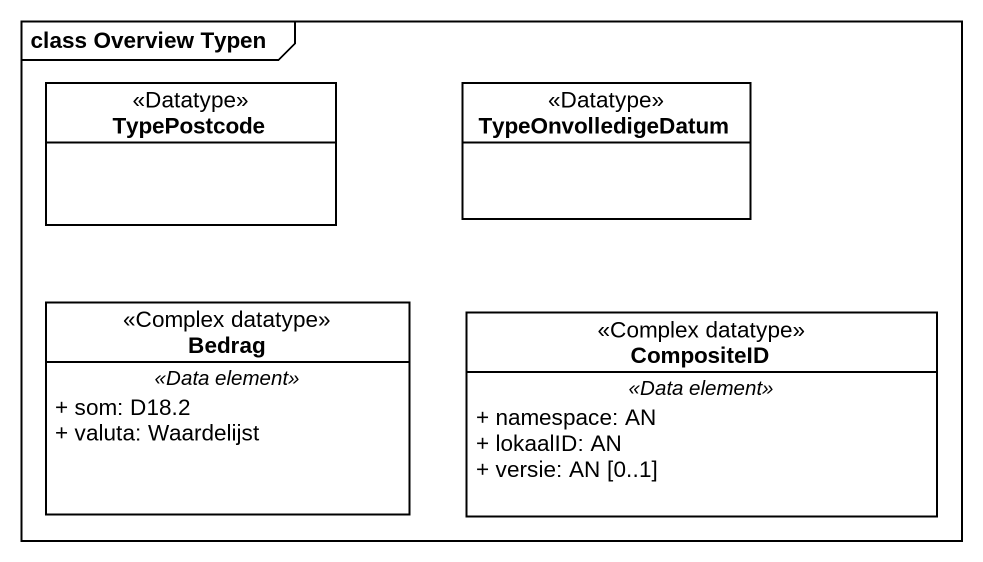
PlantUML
@startuml
mainframe class Overview Typen
hide circle
hide empty members
skinparam classAttributeIconSize 0
class TypePostcode <<Datatype>>
class TypeOnvolledigeDatum <<Datatype>>
class Bedrag <<Complex datatype>> {
  .. <<Data element>> ..
  + som: D18.2
  + valuta: Waardelijst
}
class CompositeID <<Complex datatype>> {
  .. <<Data element>> ..
  + namespace: AN
  + lokaalID: AN
  + versie: AN [0..1]
}
@enduml
